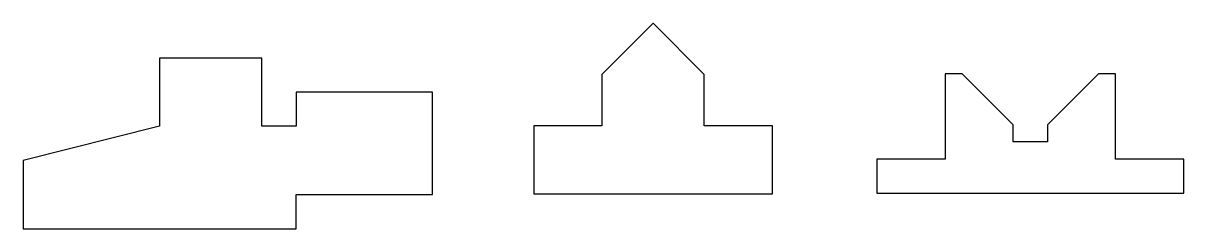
# Model space of a CAD drawing. Header units: millimetres. Extents: x 80 to 761, y 80 to 200.
import ezdxf

# ---------------------------------------------------------------- set-up
doc = ezdxf.new("R2010")
doc.units = ezdxf.units.MM

msp = doc.modelspace()

# ---------------------------------------------------------------- linework, layer by layer
for p, q in [((449.34, 200.37), (419.34, 170.37)), ((479.34, 170.37), (449.34, 200.37)), ((220, 180), (160, 180)), ((160, 180), (160, 140)), ((220, 140), (220, 180)), ((419.34, 170.37), (419.34, 140.37)), ((479.34, 140.37), (479.34, 170.37)), ((630.51, 170.83), (620.51, 170.83)), ((620.51, 170.83), (620.51, 120.83)), ((660.51, 140.83), (630.51, 170.83)), ((710.51, 170.83), (680.51, 140.83)), ((720.51, 170.83), (710.51, 170.83)), ((720.51, 120.83), (720.51, 170.83)), ((320, 160), (240, 160)), ((240, 160), (240, 140)), ((320, 100), (320, 160)), ((160, 140), (80, 120)), ((240, 140), (220, 140)), ((419.34, 140.37), (379.34, 140.37)), ((379.34, 140.37), (379.34, 100.37)), ((519.34, 140.37), (479.34, 140.37)), ((519.34, 100.37), (519.34, 140.37)), ((660.51, 130.83), (660.51, 140.83)), ((680.51, 140.83), (680.51, 130.83)), ((680.51, 130.83), (660.51, 130.83)), ((80, 120), (80, 80)), ((620.51, 120.83), (580.51, 120.83)), ((580.51, 120.83), (580.51, 100.83)), ((760.51, 120.83), (720.51, 120.83)), ((760.51, 100.83), (760.51, 120.83)), ((240, 80), (240, 100)), ((240, 100), (320, 100)), ((379.34, 100.37), (519.34, 100.37)), ((580.51, 100.83), (760.51, 100.83)), ((80, 80), (240, 80))]:
    msp.add_line(p, q)

doc.saveas('drawing.dxf')
